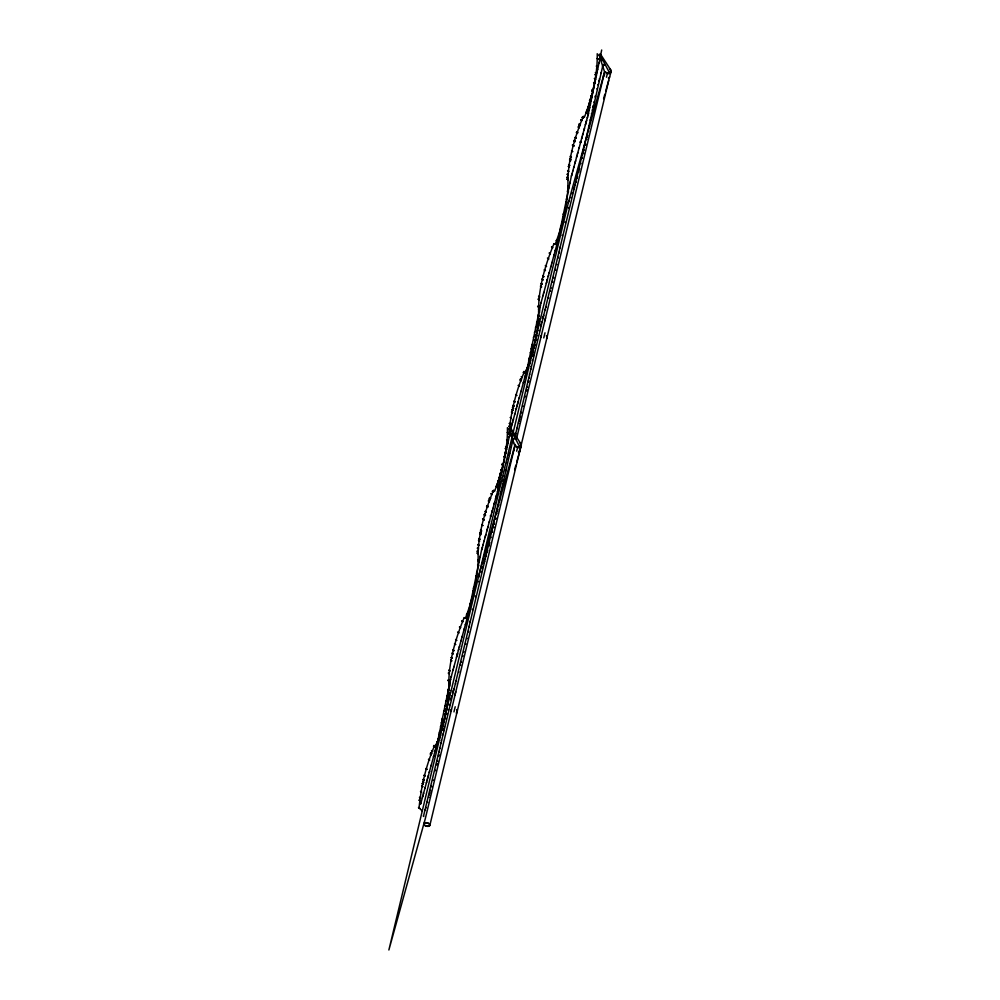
<?xml version="1.0" encoding="UTF-8"?>
<svg xmlns="http://www.w3.org/2000/svg" width="1000" height="1000" viewBox="0 0 1000 1000"><rect width="100%" height="100%" fill="white"/><g stroke="black" fill="none" stroke-linecap="round" stroke-linejoin="round"><path stroke-width="1.5" d="M513.612 450.363L513.837 449.55A3.1 1.625 13.5 0 1 514.237 449.237M451.075 710.825L451.125 710.138A3.1 2.65 15.5 0 1 451.388 709.5M540.875 336.875L540.938 336.188A3.1 2.65 15.5 0 1 541.2 335.55M478.688 576.05L515.138 444.562L515.688 446.262A3.1 2.65 15.5 0 0 520.55 446.925A3.1 2.65 15.5 0 0 519.625 442.688M510.5 430.55C508.45 441.488 501.388 472.075 498.375 488.562L481.35 551.075L468 615.125L450.812 678.2L437.463 742.25L420.725 803.75M510.712 429.212L511.875 423.95M601.688 50L588.337 114.038L571.15 177.125L557.8 241.175L540.625 304.262L527.275 368.3L510.525 429.812M423.512 816.175C453.375 690.875 484.225 565.975 512.825 440.363M509.263 429.075L509.487 428.1L510.887 428.438L520.812 443.7L519.95 447.3L514.85 446.025L509.263 429.075L511.287 429.513M599.062 55.125L599.3 54.15L600.688 54.488L610.625 69.75L609.75 73.35L604.65 72.075L599.062 55.125L601.3 55.788L600.312 55.487M519.95 447.3L510.65 429.425L510.887 428.438M600.688 54.488L600.462 55.475L609.75 73.35M512.4 435.65L388.875 950L425.3 818.65L515.225 444.462M513.138 432.612L568.525 201.975L604.538 72.112M516.562 438.638L604.587 72.125M453.963 711.9L455.2 706.75M543.763 337.95L545 332.8M429.9 825.15A3.1 1.625 13.5 0 0 425.75 822.663A3.1 1.625 13.5 0 0 425 825.375A3.1 1.625 13.5 0 0 429.9 825.15L608.725 80.512M602.625 66.413C574.775 190.025 543.675 312.675 515.138 436.125M514.55 436.425L515.2 435.925M606.425 77.237L607.3 74.1M603.6 98.725L604.837 94.237M605.675 91.237L611.062 71.787M544.65 321.188L545.562 317.887M516.625 451.188L517.487 448.05M514.625 469.675L515.862 465.188M516.7 462.2L521.263 445.737M454.837 695.138L455.763 691.838M553.825 255.763L554.125 254.762M464.012 629.712L464.325 628.713M512.125 437.125L508.875 433.975C510.85 412.8 515.8 391.475 524.275 371.95L526.237 370.737C533.587 351 539.113 329.312 538.625 308.263C538.913 286.663 545.388 264.662 553.575 244.675L555.525 243.45C562.888 223.725 568.413 202.037 567.925 180.987C568.212 159.388 574.688 137.387 582.875 117.387L584.825 116.175C592.188 96.438 597.712 74.763 597.225 53.7M541.112 335.913L540.85 336.55A3.1 2.65 15.5 0 0 540.788 337.238M546.7 338.338L546.962 337.7A3.1 2.65 15.5 0 0 546.512 335.65M451.312 709.862L451.05 710.5A3.1 2.65 15.5 0 0 450.988 711.188M600.775 54.837L600.737 55.55M598.625 63.412L599.138 62.575M597.212 70.1L597.725 69.25M596.788 72.075L597.3 71.225M595.962 76.037L596.475 75.188M595.087 80.213L595.6 79.362L594.412 78.388M593.55 87.613L594.062 86.762M593.362 88.5L593.875 87.65M592.3 93.575L592.812 92.737M591.55 97.225L592.062 96.388M591.3 98.413L591.812 97.562M590.7 101.325L591.213 100.487M590 104.775L590.513 103.938M589.25 108.413L589.775 107.562M588.862 110.363L589.375 109.513M588.075 114.462L588.587 113.625M587.85 115.325L588.362 114.475M587.2 117.725L587.712 116.875M586.175 121.487L586.688 120.65M585.8 122.837L586.312 121.988M585.288 124.738L585.8 123.888M584.025 129.4L584.538 128.55M583.775 130.275L584.288 129.425M582.487 135.037L583 134.188M581.725 137.8L582.25 136.962M581.562 138.412L582.075 137.562M580.212 142.325L580.725 141.488M580.425 142.613L580.938 141.775M578.913 148.175L579.425 147.338M577.45 153.512L577.962 152.662M576.85 155.75L577.362 154.913M576.462 157.15L576.975 156.3M575.212 161.737L575.725 160.888M574.738 163.5L575.25 162.65M573.6 167.675L574.113 166.825M572.638 171.175L573.15 170.325M571.825 174.163L572.337 173.312M571.337 175.975L571.85 175.125M569.738 182.812L570.25 181.962M569.562 183.625L570.075 182.775M568.562 188.3L569.075 187.463M566.263 199.2L566.775 198.363M563.112 214.288L563.625 213.438M560.413 227.262L560.925 226.425M558.175 238.275L558.688 237.425M557.55 241.588L558.062 240.75M556.663 244.85L557.175 244M555.087 250.662L555.6 249.812M551.7 263.1L552.212 262.25M550.6 267.137L551.112 266.3M548.95 273.188L549.462 272.337M548.1 276.3L548.612 275.462M546.213 283.225L546.725 282.387M543.5 293.188L544.012 292.35M542.75 295.975L543.263 295.125M540.8 303.1L541.312 302.25M540 306.275L540.513 305.425M539.6 308.113L540.112 307.262M538.612 312.688L539.125 311.837M538.038 315.438L538.55 314.587M537.762 316.7L538.275 315.863M536.562 322.375L537.075 321.525M535.425 327.8L535.938 326.95M534.438 332.525L534.95 331.675M533.4 337.45L533.913 336.613M531.812 345.087L532.325 344.237M531.438 346.863L531.95 346.025M531.025 348.875L531.538 348.038M530.225 352.762L530.737 351.912M529.062 358.438L529.575 357.587M528.587 360.712L529.1 359.875M527.638 365.4L528.15 364.562M527.1 368.137L527.612 367.287M526.862 369.288L527.375 368.45M526.663 370.025L527.175 369.188M525.513 374.275L526.025 373.438M524.875 376.587L525.388 375.737M524.637 377.488L525.15 376.637M523.188 382.812L523.7 381.962M520.712 391.9L521.225 391.05M518.962 398.325L519.475 397.475M517.85 402.438L518.362 401.587M517.288 404.487L517.8 403.65M516.725 406.55L517.238 405.7M516.062 408.963L516.575 408.125M514.6 414.35L515.112 413.512M513.013 420.163L513.525 419.312M512.275 422.887L512.788 422.038M510.462 429.637L510.975 428.787M510.275 430.225L510.788 429.387M508.812 437.362L509.325 436.512M507.4 444.05L507.912 443.2M506.987 446.025L507.5 445.175M506.15 449.988L506.662 449.137M505.275 454.162L505.788 453.312L504.613 452.337M503.738 461.55L504.25 460.712M503.55 462.45L504.062 461.6M502.5 467.525L503.013 466.688M501.737 471.175L502.25 470.337M501.5 472.362L502.013 471.512M500.9 475.275L501.413 474.425M500.188 478.725L500.7 477.887M499.45 482.362L499.963 481.512M499.05 484.312L499.562 483.462M498.275 488.413L498.787 487.575M498.038 489.275L498.55 488.425M497.388 491.662L497.9 490.825M496.362 495.438L496.875 494.6M496 496.788L496.512 495.938M495.475 498.688L496 497.837M494.212 503.338L494.725 502.5M493.975 504.225L494.487 503.375M492.675 508.988L493.188 508.137M492.438 510.913L492.225 512.225M491.763 512.362L491.962 511.05M490.4 516.275L490.913 515.438M490.613 516.562L491.125 515.725M489.1 522.125L489.613 521.287M487.65 527.463L488.162 526.613M487.038 529.7L487.55 528.85M486.662 531.1L487.175 530.25M485.412 535.688L485.925 534.837M484.925 537.45L485.438 536.6M483.787 541.625L484.3 540.775M482.837 545.125L483.35 544.275M482.025 548.112L482.537 547.263M481.525 549.925L482.038 549.075M479.925 556.763L480.438 555.913M479.75 557.575L480.262 556.725M478.75 562.25L479.275 561.413M476.45 573.15L476.962 572.312M473.3 588.237L473.812 587.388M470.613 601.213L471.125 600.375M468.363 612.225L468.875 611.375M467.738 615.538L468.25 614.7M466.863 618.8L467.375 617.95M465.275 624.612L465.788 623.763M461.9 637.038L462.413 636.2M460.788 641.087L461.3 640.25M459.15 647.138L459.663 646.287M458.3 650.25L458.812 649.412M456.413 657.175L456.925 656.338M453.7 667.138L454.212 666.3M452.938 669.925L453.45 669.075M451 677.05L451.512 676.2M450.2 680.225L450.712 679.375M449.8 682.062L450.312 681.213M448.812 686.637L449.325 685.788M448.225 689.388L448.738 688.538M447.95 690.65L448.475 689.812M446.763 696.325L447.275 695.475M445.613 701.75L446.125 700.9M444.625 706.475L445.138 705.625M443.6 711.4L444.113 710.562M442.013 719.038L442.525 718.188M441.637 720.812L442.15 719.975M441.225 722.825L441.737 721.988M440.412 726.712L440.925 725.863M439.25 732.387L439.762 731.538M438.787 734.663L439.3 733.825M437.837 739.35L438.35 738.512M437.3 742.087L437.812 741.237M437.05 743.238L437.562 742.4M436.85 743.975L437.362 743.138M435.7 748.225L436.213 747.387M435.075 750.537L435.588 749.688M434.825 751.438L435.337 750.588M433.375 756.762L433.888 755.913M430.913 765.85L431.425 765M429.162 772.275L429.675 771.425M428.038 776.388L428.55 775.537M427.475 778.438L427.987 777.6M426.912 780.5L427.425 779.65M426.262 782.913L426.775 782.075M424.787 788.3L425.3 787.45M423.212 794.112L423.725 793.263M422.463 796.838L422.975 795.987M420.462 804.175L420.975 803.337M515.237 436.413L514.513 436.062M546.9 280.487L547.5 279.812M457.088 654.438L457.7 653.763M597.238 58.725L598.225 58.975M596.45 66.325L597.45 66.562M595.487 72.888L596.475 73.138M595.15 74.837L596.15 75.088M594.487 78.737L595.487 78.975M593.675 82.85L594.663 83.088M592.137 90.125L593.138 90.375M591.938 91.013L592.938 91.25M590.788 96.013L591.788 96.263M589.875 99.612L590.862 99.862M589.575 100.775L590.575 101.025M588.8 103.65L589.788 103.9M587.8 107.062L588.787 107.3M586.625 110.638L587.625 110.887M585.95 112.562L586.938 112.812M583.375 116.65L584.362 116.9M582.212 117.562L583.212 117.812M580.9 120.037L581.9 120.275M579.388 123.9L580.388 124.138M578.875 125.275L579.875 125.512M578.237 127.212L579.237 127.45M576.7 131.962L577.7 132.213M576.45 132.863L577.438 133.112M575.025 137.713L576.025 137.963M574.263 140.538L575.262 140.787M574.1 141.163L575.1 141.412M572.487 145.312L573.975 145.688M571.613 151.1L572.6 151.35M570.375 156.525L571.362 156.775M569.9 158.8L570.9 159.05M569.6 160.212L570.6 160.463M568.7 164.875L569.688 165.125M568.387 166.663L569.375 166.912M567.688 170.9L568.688 171.15M567.238 174.45L568.237 174.688M567.038 177.463L568.025 177.712M566.975 179.288L567.975 179.537M567.938 186.012L568.938 186.25M567.863 186.8L568.862 187.05M567.463 191.4L568.45 191.65M565.85 202.113L566.85 202.362M562.95 216.962L563.938 217.213M559.85 229.762L560.837 230M556.375 240.625L557.375 240.875M554.075 243.925L555.075 244.175M551.6 247.312L552.6 247.562M549.35 253.263L550.35 253.512M545.462 265.95L546.45 266.188M544.375 270.075L545.375 270.312M542.825 276.225L543.812 276.462M542.075 279.4L543.075 279.637M540.525 286.438L541.525 286.675M538.638 296.55L539.637 296.8M538.237 299.363L539.237 299.613M537.675 306.562L538.675 306.812M538.625 309.688L539.625 309.938M538.638 311.488L539.637 311.737M538.4 315.975L539.4 316.225M538.162 318.675L539.163 318.925M537.987 319.925L538.987 320.175M537.225 325.5L538.225 325.75M536.312 330.838L537.312 331.087M535.462 335.487L536.45 335.737M534.5 340.337L535.487 340.588M532.837 347.863L533.825 348.1M532.438 349.613L533.438 349.862M531.938 351.6L532.925 351.85M530.962 355.425L531.95 355.675M529.375 361.025L530.375 361.275M528.725 363.275L529.712 363.525M527.075 367.9L528.075 368.15M525.737 370.613L526.725 370.863M523.787 371.825L524.775 372.075M523.375 372.587L524.375 372.825M521.388 376.95L522.375 377.2M520.462 379.312L521.462 379.55M520.163 380.225L521.15 380.475M518.362 385.662L519.362 385.913M515.712 394.938L516.712 395.175M514 401.475L515 401.712M513.013 405.662L514.012 405.9M512.525 407.75L513.525 408M512.038 409.837L513.025 410.087M511.525 412.3L512.525 412.55M510.387 417.775L511.388 418.013M509.375 423.663L510.363 423.913M508.975 426.425L509.963 426.662M507.425 432.675L508.425 432.925M508.375 433.85L509.375 434.087M506.65 440.275L507.638 440.513M505.675 446.838L506.675 447.088M505.35 448.787L506.337 449.038M504.675 452.688L505.675 452.925M503.862 456.8L504.862 457.038M502.337 464.075L503.325 464.325M502.137 464.963L503.137 465.2M500.975 469.963L501.975 470.213M500.062 473.562L501.062 473.812M499.762 474.725L500.763 474.975M498.988 477.6L499.988 477.85M497.987 481.012L498.988 481.25M496.825 484.588L497.812 484.837M496.138 486.512L497.137 486.763M493.562 490.6L494.562 490.85M492.413 491.512L493.413 491.763M491.1 493.988L492.088 494.225M489.588 497.837L490.575 498.088M489.075 499.225L490.075 499.462M488.438 501.163L489.438 501.4M486.9 505.913L487.9 506.163M486.637 506.812L487.638 507.062M485.225 511.662L486.225 511.912M484.45 514.487L485.45 514.738M484.288 515.112L485.288 515.35M482.675 519.263L484.175 519.637M481.8 525.05L482.8 525.3M480.562 530.475L481.562 530.725M480.087 532.75L481.087 533M479.8 534.163L480.8 534.412M478.888 538.825L479.888 539.075M478.575 540.612L479.575 540.862M477.875 544.85L478.875 545.1M477.438 548.4L478.425 548.638M477.225 551.413L478.225 551.663M477.163 553.237L478.162 553.488M478.125 559.95L479.125 560.2M478.062 560.75L479.05 561M477.65 565.35L478.65 565.6M476.05 576.062L477.05 576.312M473.137 590.913L474.137 591.163M470.037 603.713L471.037 603.95M466.562 614.575L467.562 614.825M464.275 617.875L465.262 618.125M461.8 621.263L462.8 621.5M459.538 627.212L460.538 627.463M455.65 639.9L456.65 640.138M454.575 644.025L455.562 644.262M453.013 650.175L454.012 650.413M452.262 653.337L453.263 653.587M450.725 660.387L451.712 660.625M448.825 670.5L449.825 670.75M448.438 673.312L449.425 673.562M447.875 680.512L448.862 680.763M448.825 683.637L449.825 683.888M448.825 685.438L449.825 685.688M448.6 689.925L449.588 690.175M448.35 692.625L449.35 692.875M448.188 693.875L449.175 694.125M447.413 699.45L448.413 699.7M446.5 704.788L447.5 705.037M445.65 709.438L446.65 709.688M444.688 714.287L445.688 714.538M443.025 721.812L444.025 722.05M442.638 723.562L443.625 723.812M442.125 725.55L443.125 725.8M441.15 729.375L442.15 729.625M439.575 734.975L440.562 735.225M438.913 737.225L439.913 737.475M437.275 741.85L438.263 742.1M435.925 744.562L436.925 744.8M433.975 745.775L434.975 746.025M433.575 746.538L434.562 746.775M431.575 750.9L432.575 751.15M430.65 753.263L431.65 753.5M430.35 754.175L431.35 754.425M428.562 759.613L429.55 759.862M425.913 768.888L426.9 769.125M424.2 775.425L425.188 775.662M423.212 779.613L424.212 779.85M422.725 781.7L423.713 781.95M422.225 783.787L423.225 784.038M421.712 786.25L422.713 786.5M420.588 791.725L421.575 791.963M419.562 797.613L420.562 797.862M419.162 800.375L420.163 800.612M418.575 807.8L419.575 808.037M540.962 283.612L542.212 284.1M451.15 657.562L452.413 658.05M547.438 258.025L548.875 258.988M457.638 631.975L459.062 632.938M597.163 58.375L598.3 59.325M596.375 65.975L597.513 66.912M595.413 72.55L596.55 73.487M595.075 74.488L596.213 75.438M593.6 82.5L594.738 83.438M592.075 89.787L593.212 90.725M591.875 90.662L593.013 91.6M590.712 95.662L591.85 96.6M589.8 99.262L590.938 100.2M589.5 100.425L590.638 101.375M588.725 103.3L589.862 104.25M587.725 106.713L588.862 107.65M586.562 110.3L587.7 111.237M585.875 112.225L587.013 113.162M583.3 116.3L584.438 117.25M582.15 117.212L583.288 118.15M580.825 119.688L581.962 120.625M579.312 123.55L580.45 124.488M578.812 124.925L579.95 125.862M578.175 126.862L579.312 127.8M576.638 131.625L577.775 132.562M576.375 132.513L577.513 133.463M574.963 137.375L576.1 138.312M574.188 140.2L575.325 141.137M574.025 140.812L575.163 141.75M572.913 145.087L574.05 146.037M572.413 144.975L573.55 145.912M571.538 150.75L572.675 151.7M570.3 156.175L571.438 157.113M569.825 158.45L570.962 159.4M569.538 159.875L570.675 160.812M568.625 164.537L569.763 165.475M568.312 166.312L569.45 167.262M567.612 170.55L568.75 171.488M567.175 174.1L568.312 175.037M566.962 177.113L568.1 178.062M566.9 178.938L568.038 179.887M567.863 185.662L569 186.6M567.8 186.462L568.938 187.4M567.388 191.05L568.525 191.988M565.788 201.775L566.925 202.712M562.875 216.612L564.012 217.562M559.775 229.412L560.913 230.35M556.3 240.275L557.438 241.225M554 243.588L555.138 244.525M551.538 246.962L552.675 247.9M549.275 252.913L550.413 253.85M545.388 265.6L546.525 266.537M544.3 269.725L545.45 270.663M542.75 275.875L543.888 276.812M542 279.05L543.138 279.988M540.462 286.087L541.6 287.025M538.562 296.2L539.7 297.137M538.175 299.025L539.312 299.962M537.612 306.225L538.75 307.162M538.562 309.337L539.7 310.287M538.562 311.137L539.7 312.075M538.325 315.637L539.462 316.575M538.088 318.325L539.225 319.275M537.913 319.575L539.05 320.525M537.15 325.15L538.288 326.1M536.237 330.487L537.375 331.438M535.388 335.15L536.525 336.087M534.425 340L535.562 340.938M532.762 347.512L533.9 348.45M532.362 349.263L533.5 350.213M531.862 351.25L533 352.188M530.887 355.075L532.025 356.012M529.312 360.675L530.45 361.625M528.65 362.925L529.788 363.862M527.013 367.562L528.15 368.5M525.662 370.262L526.8 371.2M523.713 371.475L524.85 372.425M523.312 372.238L524.45 373.175M521.312 376.6L522.45 377.537M520.388 378.963L521.525 379.9M520.087 379.875L521.225 380.825M518.288 385.325L519.425 386.262M515.638 394.588L516.775 395.525M513.925 401.125L515.062 402.062M512.95 405.312L514.087 406.25M512.45 407.4L513.587 408.338M511.962 409.5L513.1 410.438M511.45 411.95L512.587 412.887M510.325 417.425L511.463 418.363M509.3 423.312L510.438 424.25M508.9 426.075L510.037 427.013M507.35 432.325L508.488 433.275M508.312 433.5L509.45 434.438M506.575 439.925L507.713 440.863M505.6 446.5L506.75 447.438M505.275 448.438L506.413 449.387M503.787 456.45L504.925 457.388M502.262 463.725L503.4 464.675M502.062 464.613L503.2 465.55M500.913 469.613L502.05 470.55M499.988 473.212L501.125 474.15M499.7 474.375L500.838 475.312M498.925 477.25L500.062 478.2M497.925 480.662L499.062 481.6M496.75 484.25L497.887 485.188M496.062 486.175L497.212 487.113M493.5 490.25L494.637 491.2M492.337 491.163L493.475 492.1M491.025 493.638L492.163 494.575M489.513 497.5L490.65 498.438M489 498.875L490.138 499.812M488.363 500.812L489.5 501.75M486.825 505.575L487.962 506.512M486.562 506.463L487.7 507.413M485.15 511.325L486.287 512.263M484.387 514.138L485.525 515.087M484.225 514.763L485.363 515.7M483.1 519.038L484.237 519.987M482.6 518.925L483.738 519.862M481.737 524.7L482.875 525.638M480.487 530.125L481.625 531.062M480.025 532.4L481.163 533.337M479.725 533.825L480.863 534.763M478.812 538.475L479.95 539.425M478.512 540.262L479.65 541.213M477.812 544.5L478.95 545.438M477.362 548.05L478.5 548.987M477.15 551.062L478.288 552.013M477.1 552.888L478.237 553.837M478.062 559.612L479.2 560.55M477.987 560.413L479.125 561.35M477.575 565L478.713 565.938M475.975 575.725L477.113 576.663M473.062 590.562L474.2 591.5M469.963 603.362L471.1 604.3M466.5 614.225L467.638 615.163M464.2 617.537L465.337 618.475M461.725 620.913L462.863 621.85M459.475 626.862L460.613 627.8M455.575 639.55L456.712 640.487M454.5 643.675L455.637 644.613M452.938 649.825L454.075 650.763M452.2 653L453.338 653.938M450.65 660.037L451.788 660.975M448.762 670.15L449.9 671.087M448.363 672.975L449.5 673.913M447.8 680.175L448.938 681.112M448.75 683.288L449.888 684.237M448.762 685.088L449.9 686.025M448.525 689.587L449.663 690.525M448.288 692.275L449.425 693.225M448.113 693.525L449.25 694.475M447.35 699.1L448.488 700.037M446.438 704.438L447.575 705.387M445.575 709.087L446.712 710.037M444.613 713.95L445.75 714.887M442.95 721.462L444.1 722.4M442.562 723.213L443.7 724.163M442.05 725.2L443.188 726.137M441.075 729.025L442.225 729.963M439.5 734.625L440.637 735.562M438.837 736.875L439.975 737.812M437.2 741.513L438.338 742.45M435.85 744.212L437 745.15M433.9 745.425L435.037 746.363M433.5 746.188L434.637 747.125M431.512 750.55L432.65 751.488M430.588 752.913L431.725 753.85M430.275 753.825L431.413 754.775M428.488 759.262L429.625 760.212M425.838 768.538L426.975 769.475M424.125 775.075L425.262 776.012M423.137 779.262L424.275 780.2M422.65 781.35L423.787 782.288M422.15 783.45L423.3 784.388M421.65 785.9L422.788 786.838M420.513 791.375L421.65 792.312M419.487 797.262L420.625 798.2M419.1 800.025L420.238 800.962M418.5 807.45L419.637 808.388M422.325 811.075L419.075 807.925C421.05 786.75 426 765.425 434.475 745.9L436.425 744.688C443.787 724.95 449.312 703.263 448.825 682.212C449.113 660.612 455.588 638.612 463.775 618.625L465.725 617.4C473.088 597.675 478.6 575.988 478.125 554.938C478.4 533.337 484.875 511.337 493.062 491.337L495.012 490.125C502.375 470.387 507.9 448.713 507.413 427.65M541.163 283.438L542 284.275M451.362 657.387L452.2 658.225M580.25 141.625L580.887 142.475M490.438 515.575L491.087 516.425M605.138 71.662L605.487 72.312A3.1 2.65 15.5 0 0 610.35 72.975A3.1 2.65 15.5 0 0 609.425 68.737M602.475 66.087L602.775 66.737M600.737 72.825L601.038 73.475M599.237 78.95L599.538 79.6M598.787 80.812L599.087 81.463M597.9 84.537L598.2 85.188M596.962 88.6L597.263 89.25M595.288 95.862L595.588 96.512M595.087 96.75L595.388 97.4M593.95 101.85L594.25 102.5M593.125 105.612L593.425 106.263M592.863 106.825L593.15 107.475M592.2 109.875L592.5 110.525M591.425 113.575L591.725 114.225M590.6 117.575L590.9 118.225M590.163 119.787L590.462 120.438M589.237 125.638L589.525 126.287M589 127.487L589.3 128.138M588.387 130.638L588.675 131.287M587.425 135.025L587.725 135.675M587.087 136.562L587.375 137.213M586.6 138.637L586.9 139.288M585.425 143.713L585.725 144.362M585.2 144.637L585.5 145.287M584 149.662L584.3 150.312M583.3 152.525L583.6 153.175M583.15 153.15L583.45 153.8M582.087 157.45L582.337 158.3M580.688 163.025L580.988 163.675M579.35 168.287L579.65 168.938M578.787 170.45L579.087 171.1M578.438 171.788L578.737 172.438M577.288 176.163L577.587 176.812M576.85 177.8L577.15 178.45M575.812 181.637L576.112 182.288M574.938 184.713L575.237 185.362M574.2 187.15L574.5 187.8M573.75 188.562L574.05 189.213M572.188 192.75L572.487 193.4M572 193.45L572.3 194.1M570.95 197.463L571.25 198.113M568.5 207.475L568.8 208.125M565.1 222.075L565.4 222.725M562.175 235.275L562.475 235.925M559.688 247.35L559.987 248M558.938 252.312L559.237 252.963M558.088 257.312L558.387 257.962M556.613 263.988L556.912 264.637M553.475 277.312L553.775 277.962M552.45 281.45L552.75 282.1M550.938 287.575L551.237 288.225M550.15 290.675L550.45 291.325M548.413 297.45L548.713 298.1M545.925 306.85L546.213 307.5M545.225 309.337L545.525 309.988M543.462 315.225L543.75 315.875M542.725 316.625L543.013 317.275M542.312 318.025L542.6 318.675M541.275 321.775L541.575 322.425M540.662 324.125L540.962 324.775M540.375 325.275L540.675 325.925M539.1 330.412L539.4 331.062M537.875 335.525L538.175 336.175M536.812 340.037L537.112 340.688M535.7 344.825L536 345.475M533.987 352.413L534.288 353.062M533.587 354.188L533.875 354.837M533.125 356.262L533.425 356.912M532.25 360.25L532.55 360.9M530.975 366.262L531.275 366.912M530.462 368.7L530.763 369.35M529.4 374.012L529.7 374.663M528.787 377.512L529.087 378.162M528.488 380.438L528.787 381.087M528.3 381.4L528.6 382.05M527.212 386.65L527.513 387.3M526.625 389.338L526.925 389.988M526.4 390.312L526.7 390.962M525.05 396.15L525.35 396.8M522.762 405.688L523.062 406.337M521.15 412.262L521.438 412.912M520.112 416.35L520.413 417M519.6 418.4L519.888 419.05M519.075 420.438L519.375 421.087M518.475 422.775L518.775 423.425M517.125 427.962L517.425 428.612M515.675 433.363L515.962 434.012M514.987 435.8L515.288 436.45M512.675 440.037L512.975 440.688M513.162 441.9L513.462 442.55M510.938 446.775L511.238 447.425M509.425 452.9L509.725 453.55M508.988 454.762L509.288 455.412M508.088 458.488L508.387 459.137M507.15 462.55L507.45 463.2M505.487 469.812L505.788 470.462M505.288 470.7L505.588 471.35M504.137 475.8L504.438 476.45M503.312 479.562L503.612 480.213M503.05 480.775L503.35 481.425M502.388 483.825L502.688 484.475M501.613 487.525L501.912 488.175M500.8 491.525L501.087 492.175M500.35 493.738L500.65 494.387M499.425 499.588L499.725 500.238M499.188 501.438L499.487 502.088M498.575 504.588L498.875 505.238M497.612 508.975L497.912 509.625M497.275 510.513L497.575 511.163M496.8 512.587L497.088 513.237M495.613 517.663L495.913 518.312M495.4 518.587L495.688 519.237M494.188 523.612L494.487 524.263M493.5 526.475L493.787 527.125M493.338 527.1L493.638 527.75M492.287 531.4L492.525 532.25M490.887 536.975L491.188 537.625M489.55 542.238L489.85 542.888M488.988 544.4L489.288 545.05M488.638 545.737L488.938 546.388M487.488 550.112L487.788 550.763M487.05 551.75L487.35 552.4M486 555.588L486.3 556.237M485.125 558.663L485.425 559.312M484.387 561.1L484.688 561.75M483.938 562.513L484.237 563.162M482.375 566.7L482.675 567.35M482.2 567.4L482.5 568.05M481.15 571.413L481.45 572.062M478.688 581.425L478.988 582.075M475.3 596.025L475.6 596.675M472.375 609.225L472.663 609.875M469.888 621.3L470.188 621.95M469.137 626.263L469.438 626.912M468.288 631.25L468.587 631.9M466.812 637.938L467.1 638.587M463.663 651.263L463.963 651.912M462.65 655.4L462.95 656.05M461.125 661.525L461.425 662.175M460.35 664.625L460.637 665.275M458.612 671.4L458.9 672.05M456.112 680.8L456.413 681.45M455.425 683.288L455.712 683.938M453.65 689.175L453.95 689.825M452.912 690.575L453.212 691.225M452.5 691.975L452.8 692.625M451.475 695.725L451.775 696.375M450.85 698.075L451.15 698.725M450.562 699.225L450.863 699.875M449.288 704.362L449.588 705.013M448.075 709.475L448.375 710.125M447.013 713.988L447.3 714.638M445.9 718.775L446.2 719.425M444.175 726.363L444.475 727.013M443.775 728.138L444.075 728.787M443.325 730.212L443.625 730.863M442.45 734.2L442.75 734.85M441.163 740.212L441.463 740.863M440.65 742.65L440.95 743.3M439.6 747.962L439.888 748.612M438.975 751.462L439.275 752.113M438.688 754.388L438.975 755.037M438.488 755.35L438.787 756M437.413 760.6L437.7 761.25M436.825 763.288L437.125 763.938M436.6 764.262L436.887 764.912M435.25 770.1L435.55 770.75M432.95 779.638L433.25 780.288M431.337 786.213L431.637 786.862M430.3 790.3L430.6 790.95M429.787 792.35L430.087 793M429.275 794.388L429.562 795.037M428.663 796.725L428.963 797.375M427.312 801.912L427.612 802.562M425.863 807.312L426.163 807.962M425.188 809.75L425.475 810.4M423.363 815.85L423.663 816.5M599.9 55.512L601.688 59.638M547.062 279.762L547.337 280.538M457.25 653.713L457.537 654.488M555.375 269.438L555.612 270.2M465.575 643.388L465.8 644.137M456.35 713.188A3.1 2.65 15.5 0 0 457.062 712L457.125 711.312A3.1 2.65 15.5 0 0 456.625 709.963M456.438 712.825A3.1 2.65 15.5 0 0 456.887 712.288L457.15 711.65A3.1 2.65 15.5 0 0 456.712 709.6M478.812 577.312A3.1 2.65 15.5 0 1 479.425 574.738M519.55 450.188A3.1 1.625 13.5 0 1 518.538 451.962M513.9 450.45A3.1 1.625 13.5 0 1 514.325 448.875M546.425 336.012A3.1 2.65 15.5 0 1 546.938 337.362L546.875 338.05A3.1 2.65 15.5 0 1 546.613 338.7M568.462 202.662A3.1 2.65 15.5 0 1 569.237 200.787M519.462 450.55A3.1 1.625 13.5 0 1 518.462 452.325M609.55 76.688A3.1 1.625 13.5 0 1 608.35 78.012M603.7 76.5A3.1 1.625 13.5 0 1 604.7 74.725M519.513 450.312A3.1 1.625 13.5 0 1 518.513 452.088M513.862 450.575A3.1 1.625 13.5 0 1 514.3 449.012M423.812 823.875L423.8 824.3A3.1 1.625 13.5 0 0 426.388 826.2L427.188 826.338A3.1 1.625 13.5 0 0 429.837 825.387A3.1 1.625 13.5 0 0 428.025 823.312L427.262 823.062A3.1 1.625 13.5 0 0 424.025 823.5L423.812 823.875M600.025 56.675L601.013 56.988L600.025 56.675M601.5 60.213L602.487 60.525L601.562 60.175M603.475 64.55L604.462 64.85L603.475 64.55M511.688 434.162L512.675 434.462L511.688 434.162M513.675 438.5L514.663 438.8L513.737 438.462"/></g></svg>
